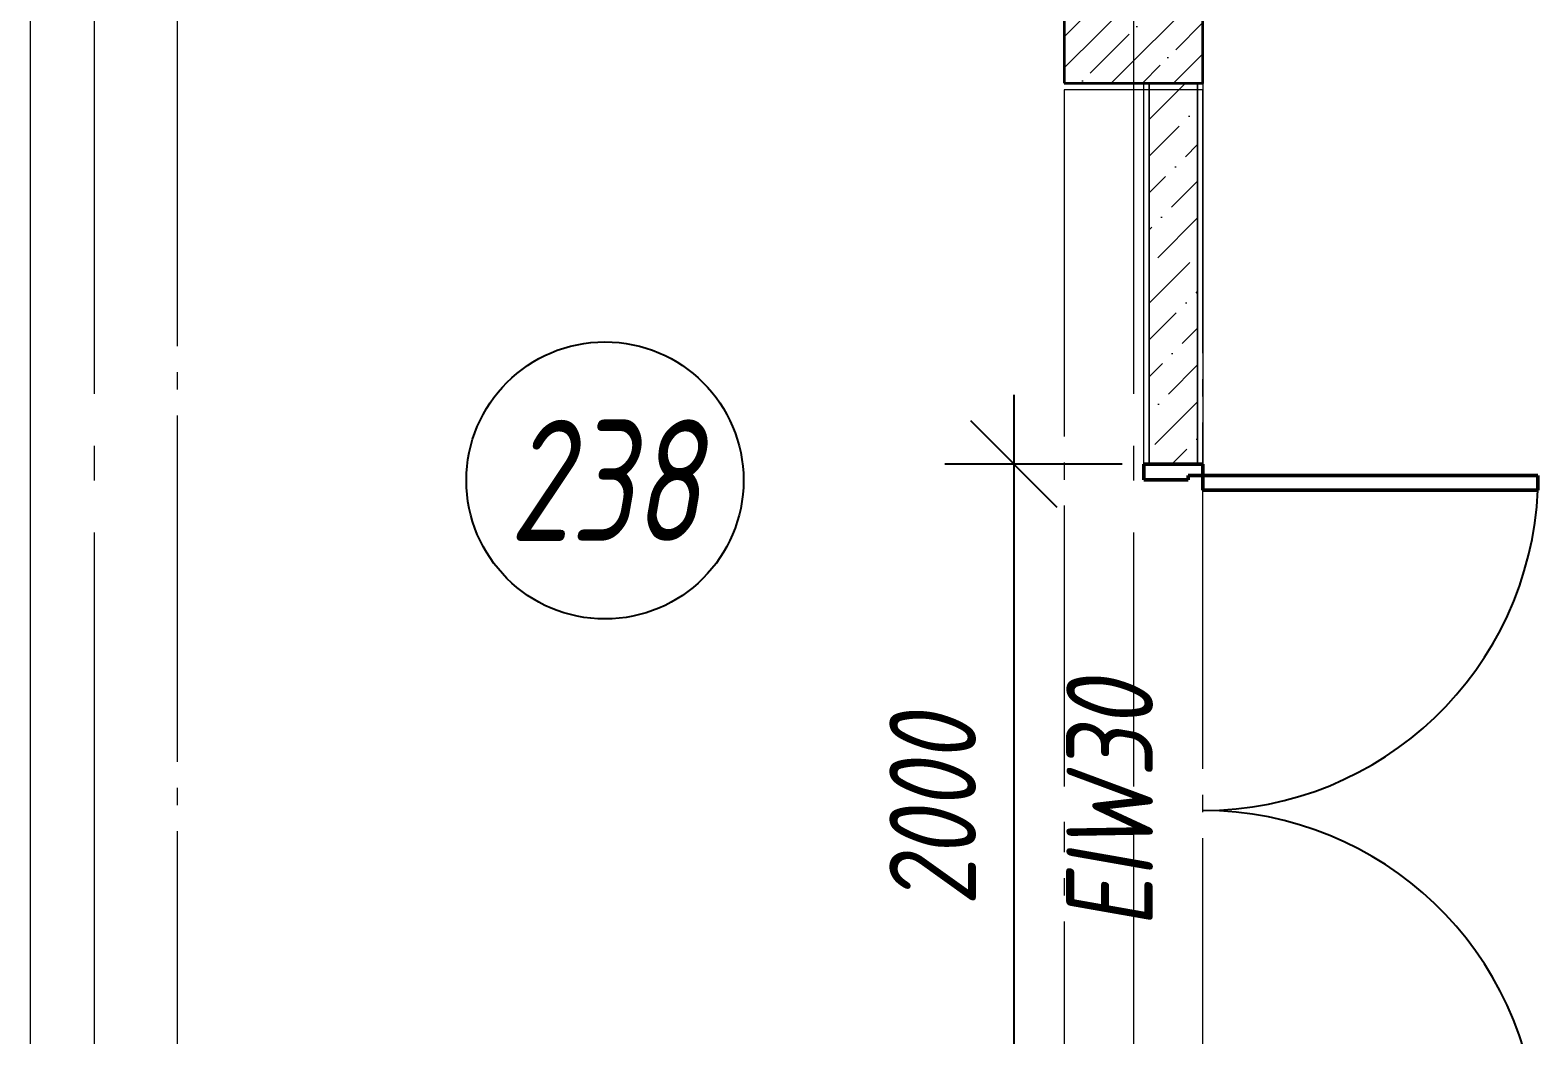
# Model space of a CAD drawing. Header units: millimetres. Extents: x -85420 to 1195317, y -69347 to 470418.
# Drawn here: x 456761 to 461113, y 61829 to 64729 of the extents above; entities that cross this region are included whole.
import ezdxf
from ezdxf.enums import TextEntityAlignment as Align

# ---------------------------------------------------------------- set-up
doc = ezdxf.new("R2010")
doc.units = ezdxf.units.MM
for name, pattern in [('GOST2.303 6', [12, 8, -1.5, 1, -1.5]), ('ГОСТ 2.303 4', [7, 5, -2, 0]), ('ГОСТ 2.303 5', [24, 20, -1.5, 1, -1.5]), ('ГОСТ 2.303 6', [12, 8, -1.5, 1, -1.5]), ('осевая', [50.800000000000004, 31.75, -6.35, 6.35, -6.35])]:
    doc.linetypes.add(name, pattern=pattern)
for name, color, linetype, lineweight in [('!ФС_Ригели_балки', 251, 'ГОСТ 2.303 6', 15), ('+АР_Осевые линии', 252, 'GOST2.303 6', 9), ('+АР_Стены внутренние', 250, 'Continuous', 18), ('АР_+АР_Двери', 7, 'Continuous', 9), ('АР_Колонны', 5, 'Continuous', 35), ('АР_колонны штриховка', 193, 'Continuous', 5), ('Колонны', 7, 'Continuous', 25), ('СПДС_РАЗМЕРЫ', 252, 'Continuous', 0), ('ЭКСПЛИКАЦИЯ', 7, 'Continuous', 5)]:
    doc.layers.add(name, color=color, linetype=linetype, lineweight=lineweight)
doc.layers.add('ОСИ', color=7, linetype='осевая', lineweight=13, true_color=0x999999)
doc.layers.add('ПБ_граница', color=7, linetype='ГОСТ 2.303 4', lineweight=40, true_color=0xdb0000)
doc.styles.add('ГОСТ 2.304', font='CS_Gost2304.shx', dxfattribs={"oblique": 10})
doc.dimstyles.new('СПДС', dxfattribs={"dimscale": 100, "dimtxt": 2.5, "dimasz": 2.5, "dimexe": 2, "dimexo": 0.625, "dimgap": 1, "dimtad": 1, "dimdec": 0, "dimrnd": 5, "dimtxsty": 'ГОСТ 2.304', "dimblk": 'OBLIQUE', "dimblk1": 'OBLIQUE', "dimblk2": 'OBLIQUE', "dimcen": 2.5, "dimdle": 2, "dimadec": 0, "dimazin": 2, "dimtfac": 0.75, "dimtdec": 4, "dimtmove": 1, "dimatfit": 3, "dimfxl": 1, "dimtfill": 1, "dimtolj": 1, "dimarcsym": 1})
pattern_1 = [(45, (0, 0), (39.77475644174331, 145.8407736197254), [187.5, -40.50000000000001, 0, -40.50000000000001])]

# ---------------------------------------------------------------- blocks, each defined once
blk = doc.blocks.new('_Oblique')
at = {"color": 0, "linetype": 'ByBlock', "lineweight": -2}
blk.add_line((-0.5, -0.5), (0.5, 0.5), dxfattribs=at)
blk = doc.blocks.new('*D287')
at = {"layer": 'Defpoints', "color": 0, "ltscale": 100, "transparency": 16777216}
for p in [(459976.3725916791, 63476.41520603013), (459601.2014103683, 61476.41520603013), (459976.3725916791, 61476.41520603013)]:
    blk.add_point(p, dxfattribs=at)
at = {"layer": 'СПДС_РАЗМЕРЫ', "color": 0, "lineweight": -2, "ltscale": 100, "transparency": 16777216}
for p, q in [((459601.2014103683, 63676.41520603013), (459601.2014103683, 61276.41520603013)), ((459913.8725916791, 63476.41520603013), (459401.2014103683, 63476.41520603013)), ((459913.8725916791, 61476.41520603013), (459401.2014103683, 61476.41520603013))]:
    blk.add_line(p, q, dxfattribs=at)
at = {"layer": 'СПДС_РАЗМЕРЫ', "color": 0, "lineweight": -2, "ltscale": 100, "transparency": 16777216, "xscale": 250, "yscale": 250, "zscale": 250}
for p, rotation in [((459601.2014103683, 63476.41520603013), 90), ((459601.2014103683, 61476.41520603013), 270)]:
    blk.add_blockref('_Oblique', p, dxfattribs=dict(at, rotation=rotation))
at = {"layer": 'СПДС_РАЗМЕРЫ', "color": 0, "ltscale": 100, "transparency": 16777216, "insert": (459366.5188315553, 62476.41520603013), "char_height": 250, "attachment_point": 5, "rotation": 90, "style": 'ГОСТ 2.304', "bg_fill": 3, "box_fill_scale": 1.1, "bg_fill_color": 256, "bg_fill_true_color": 13158600, "bg_fill_transparency": 0}
blk.add_mtext('\\A1;2000', dxfattribs=at)
blk = doc.blocks.new('Колонна 400х400')
at = {"layer": 'АР_колонны штриховка'}
h = blk.add_hatch(dxfattribs=at)
h.set_pattern_fill('ANSI35', color=256, scale=20)
h.set_pattern_definition([(45, (-139655.8754315234, -114865.3000987881), (-89.80256121069154, 89.80256121069154), []), (45, (-139566.0728315234, -114865.3000987881), (-89.80256121069154, 89.80256121069154), [158.75, -31.75, 0, -31.75])])
h.paths.add_polyline_path([(-6.676418706774712e-08, 3.284076228737831e-07), (399.9999999332358, 3.284076228737831e-07), (399.9999999332358, 400.0000003284076), (-6.676418706774712e-08, 400.0000003284076)])
at = {"layer": 'АР_Колонны'}
blk.add_lwpolyline([(0, 0), (400, 0), (400, 400), (0, 400)], close=True, dxfattribs=at)
blk = doc.blocks.new('*U51')
at = {"linetype": 'ГОСТ 2.303 5', "ltscale": 50}
blk.add_lwpolyline([(5560, 400), (0, 400), (0, 0), (5560, 1.818989403545856e-12)], close=True, dxfattribs=at)
blk = doc.blocks.new('*U54')
at = {"linetype": 'ГОСТ 2.303 5', "ltscale": 50}
blk.add_lwpolyline([(11559.99999999696, 710), (0, 710), (0, 0), (11559.99999999696, 1.818989403545856e-12)], close=True, dxfattribs=at)
blk = doc.blocks.new('Из_буфера30619')
at = {"rotation": 270}
for name, p in [('*U54', (14310.00000000326, -5.353929029009039e-09)), ('*U51', (17579.99999998882, -6020.00000000569))]:
    blk.add_blockref(name, p, dxfattribs=at)
blk = doc.blocks.new('A$C314F1C93')
at = {"layer": '+АР_Осевые линии', "linetype": 'ГОСТ 2.303 5', "lineweight": 0, "ltscale": 100}
for p, q in [((26540.00000000047, 64752.65710872156), (26540.00000000047, -9752.23746942038)), ((29540.00000000047, 64752.65710872156), (29540.00000000047, -9752.23746942038))]:
    blk.add_line(p, q, dxfattribs=at)

msp = doc.modelspace()

# ---------------------------------------------------------------- block references
at = {"layer": 'ОСИ', "ltscale": 40}
msp.add_blockref('A$C314F1C93', (430406.3725916118, 15326.41521031433, 4.999999999999952e-09), dxfattribs=at)

# ---------------------------------------------------------------- next in the draw order: linework, layer by layer
at = {"layer": '+АР_Стены внутренние', "ltscale": 100}
for points in [[(456761.3725976981, 65646.7819541201), (456761.3725880163, 61376.4152099858)], [(460131.3725916792, 63476.41520603013), (460131.3725916792, 64576.4152099858), (460146.3725916792, 64576.4152099858), (460146.3725916791, 63476.41520603013)]]:
    msp.add_lwpolyline(points, dxfattribs=at)
msp.add_lwpolyline([(460131.3725916791, 64576.4152099858), (460146.3725916791, 64576.4152099858), (460146.3725916791, 63476.41520603013), (460131.3725916791, 63476.41520603013), (460131.3725916791, 64576.4152099858)], close=True, dxfattribs=at)
at = {"layer": 'АР_+АР_Двери', "linetype": 'Continuous', "lineweight": 50, "ltscale": 100}
for p, q in [((460146.3725916791, 63476.41520603013), (460146.3725916791, 63443.41520603013)), ((460146.3725916791, 63476.41520603013), (460146.3725916791, 63443.41520603013)), ((460104.3725916791, 63443.41520603013), (460104.3725916791, 63431.41520603013)), ((460146.3725916791, 63443.41520603013), (460104.3725916791, 63443.41520603013)), ((460146.3725916791, 63443.41520603013), (460146.3725916791, 63401.41520603013)), ((460146.3725916791, 63443.41520603013), (461113.3725916791, 63443.41520603013)), ((461113.3725916791, 63443.41520603013), (461113.3725916791, 63401.41520603013)), ((460146.3725916791, 63401.41520603013), (461113.3725916791, 63401.41520603013))]:
    msp.add_line(p, q, dxfattribs=at)
msp.add_arc((460146.3725916791, 63443.41520603013), 369.9621159999999, 89.69567299999707, 90, dxfattribs=at)
at = {"layer": 'АР_+АР_Двери', "linetype": 'Continuous', "lineweight": 25, "ltscale": 100}
for centre, radius, start, end in [((460146.8486546008, 63443.87104079194), 967.4559518916484, 269.9718060576853, 357.4848244133186), ((460146.3725916791, 61509.41520603013), 966.9999999999998, 2.489327799892542, 90)]:
    msp.add_arc(centre, radius, start, end, dxfattribs=at)
at = {"layer": 'ЭКСПЛИКАЦИЯ', "linetype": 'Continuous', "lineweight": 25, "ltscale": 100}
msp.add_circle((458420.5893952644, 63429.22145731452, 9.999999999999904e-09), 400, dxfattribs=at)

# ---------------------------------------------------------------- next in the draw order: block references
at = {"layer": '!ФС_Ригели_балки'}
msp.add_blockref('Из_буфера30619', (442166.3723536048, 70576.41524488508, 4.999999999999952e-09), dxfattribs=at)
at = {"layer": 'Колонны'}
msp.add_blockref('Колонна 400х400', (459746.3725916791, 64576.4152099858, 4.999999999999952e-09), dxfattribs=at)

# ---------------------------------------------------------------- next in the draw order: texts
at = {"layer": 'ЭКСПЛИКАЦИЯ', "linetype": 'Continuous', "lineweight": 25, "ltscale": 100, "style": 'ГОСТ 2.304', "oblique": 10.00000000000001, "width": 0.9134926013265001}
msp.add_text('238', height=350.0000000000001, dxfattribs=at).set_placement((458420.5893952644, 63429.22145731452, 4.999999999999952e-09), align=Align.MIDDLE_CENTER)

# ---------------------------------------------------------------- next in the draw order: texts
at = {"layer": 'ПБ_граница', "linetype": 'ByBlock', "lineweight": 0, "ltscale": 100, "insert": (459877.2966026373, 62494.47269907687, 9.999999999999904e-09), "char_height": 250, "width": 1, "attachment_point": 5, "rotation": 90, "line_spacing_factor": 0.5, "style": 'ГОСТ 2.304', "bg_fill": 3, "box_fill_scale": 1.2, "bg_fill_color": 1, "bg_fill_transparency": 0}
msp.add_mtext('EIW30', dxfattribs=at)

# ---------------------------------------------------------------- next in the draw order: dimensions: what is measured, and where the dimension line sits
at = {"layer": 'СПДС_РАЗМЕРЫ', "ltscale": 100}
dim = msp.add_linear_dim(base=(459601.2014103683, 61476.41520603013, 4.999999999999952e-09), p1=(459976.3725916791, 63476.41520603013, 4.999999999999952e-09), p2=(459976.3725916791, 61476.41520603013, 4.999999999999952e-09), angle=90, dimstyle='СПДС', dxfattribs=at)
dim.commit()
dim.dimension.update_dxf_attribs({"geometry": '*D287', "text_midpoint": (459366.5188315553, 62476.41520603013, 4.999999999999952e-09)})

# ---------------------------------------------------------------- next in the draw order: hatches: boundary and pattern name
at = {"layer": '+АР_Стены внутренние', "lineweight": 0, "ltscale": 100}
h = msp.add_hatch(dxfattribs=at)
h.set_pattern_fill('БЕТОН И ИЗДЕЛИЯ ИЗ НЕГО', color=256, scale=30, style=0, pattern_type=2)
h.set_pattern_definition(pattern_1)
h.paths.add_polyline_path([(459991.3725916792, 64576.4152099858), (460131.3725916792, 64576.4152099858), (460131.3725916792, 63476.41520603013), (459991.3725916792, 63476.41520603013)], flags=0)
h = msp.add_hatch(dxfattribs=at)
h.set_pattern_fill('БЕТОН И ИЗДЕЛИЯ ИЗ НЕГО', color=256, scale=30, style=0, pattern_type=2)
h.set_pattern_definition(pattern_1)
h.paths.add_polyline_path([(459991.3725916791, 64576.4152099858), (460131.3725916791, 64576.4152099858), (460131.3725916791, 63476.41520603013), (459991.3725916791, 63476.41520603013)], flags=0)

# ---------------------------------------------------------------- next in the draw order: linework, layer by layer
at = {"layer": '+АР_Стены внутренние', "ltscale": 100}
for points in [[(459976.3725916791, 63476.41520603013), (459976.3725916792, 64576.4152099858), (459991.3725916792, 64576.4152099858), (459991.3725916792, 63476.41520603013)], [(459991.3725916792, 63476.41520603013), (459991.3725916792, 64576.4152099858), (460131.3725916792, 64576.4152099858), (460131.3725916792, 63476.41520603013)]]:
    msp.add_lwpolyline(points, dxfattribs=at)
for points in [[(459976.3725916791, 63476.41520603013), (459976.3725916791, 64576.4152099858), (459991.3725916791, 64576.4152099858), (459991.3725916791, 63476.41520603013), (459976.3725916791, 63476.41520603013)], [(459991.3725916791, 64576.4152099858), (460131.3725916791, 64576.4152099858), (460131.3725916791, 63476.41520603013), (459991.3725916791, 63476.41520603013), (459991.3725916791, 64576.4152099858)]]:
    msp.add_lwpolyline(points, close=True, dxfattribs=at)
at = {"layer": 'АР_+АР_Двери', "linetype": 'Continuous', "lineweight": 50, "ltscale": 100}
for p, q in [((459976.3725916791, 63431.41520603013), (459976.3725916791, 63476.41520603013)), ((459976.3725916791, 63476.41520603013), (460146.3725916791, 63476.41520603013)), ((460104.3725916791, 63431.41520603013), (459976.3725916791, 63431.41520603013))]:
    msp.add_line(p, q, dxfattribs=at)

doc.saveas('drawing.dxf')
